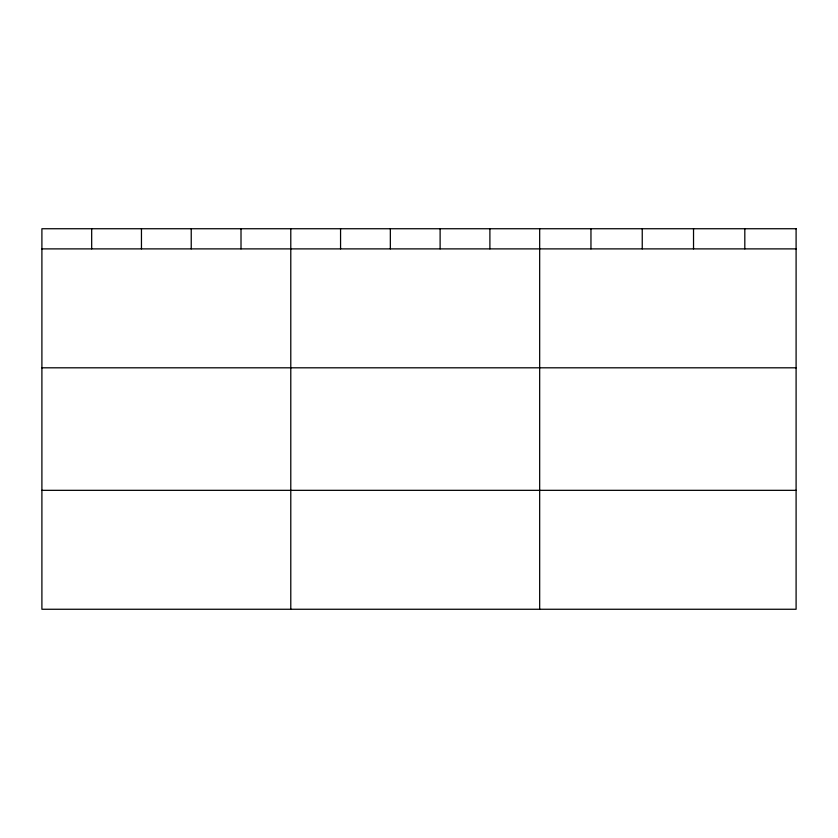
<?xml version="1.0" encoding="UTF-8"?>
<svg xmlns="http://www.w3.org/2000/svg" width="838" height="838" viewBox="0 0 838 838"><rect width="100%" height="100%" fill="white"/><g stroke="black" fill="none" stroke-linecap="round" stroke-linejoin="round"><path stroke-width="1.26" d="M41.9 248.886L796.1 248.886M41.9 367.809L796.1 367.809M41.9 490.335L796.1 490.335M744.814 228.743L744.814 248.886M693.529 228.743L693.529 248.886M642.243 228.743L642.243 248.886M590.958 228.743L590.958 248.886M539.672 228.743L539.672 609.257M489.895 228.743L489.895 248.886M440.118 228.743L440.118 248.886M390.34 228.743L390.34 248.886M340.563 228.743L340.563 248.886M290.786 228.743L290.786 609.257M241.009 228.743L241.009 248.886M191.232 228.743L191.232 248.886M141.454 228.743L141.454 248.886M91.677 228.743L91.677 248.886M796.1 228.743L41.9 228.743L41.9 609.257L796.1 609.257L796.1 228.743"/></g></svg>
